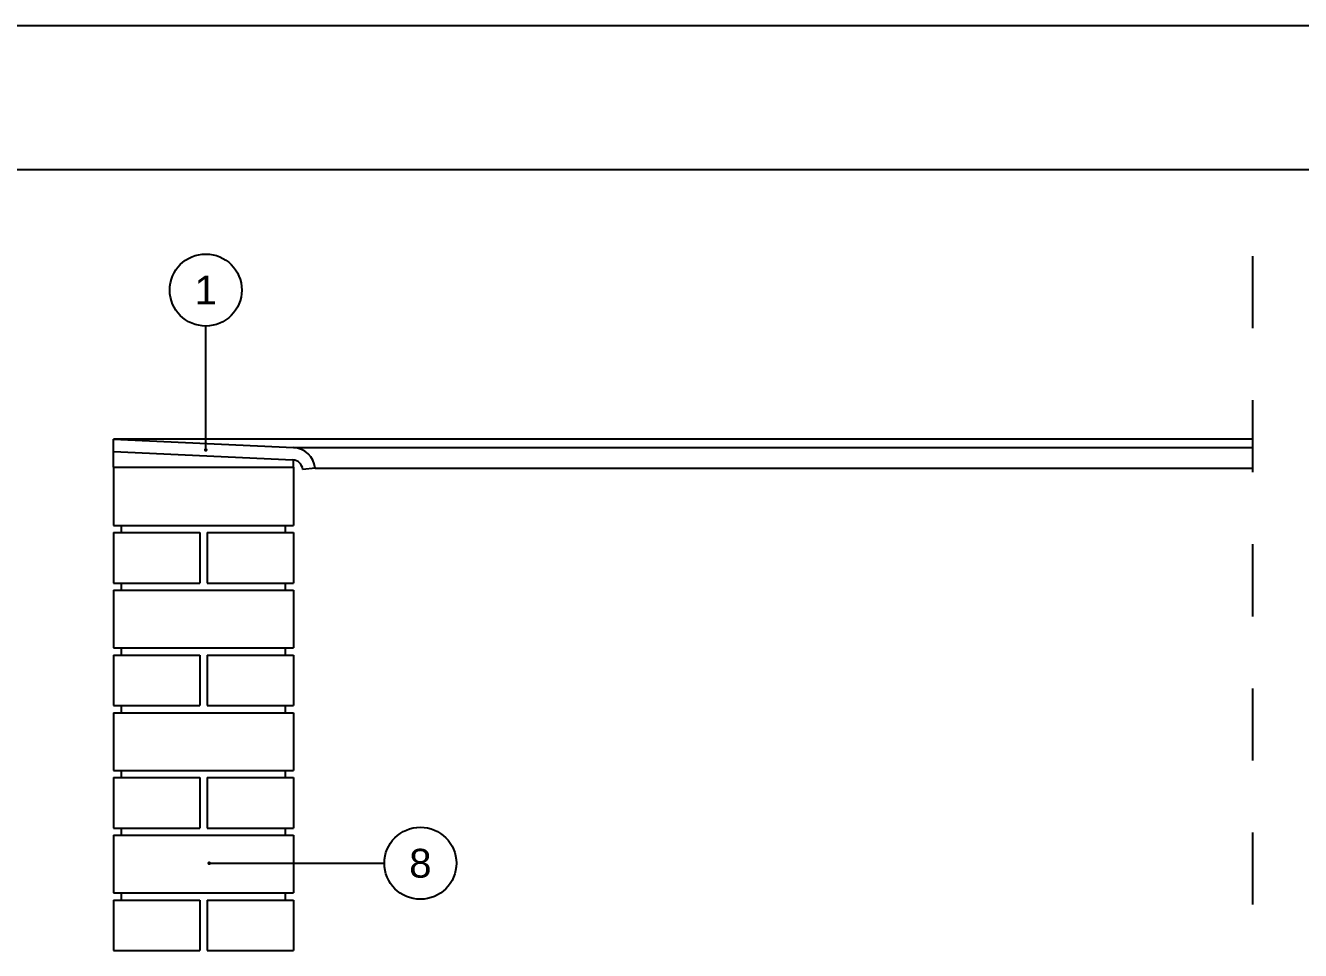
# Model space of a CAD drawing. Header units: millimetres. Extents: x 329.7 to 341.5, y 196.8 to 208.7.
# Drawn here: x 331.427 to 333.198, y 207.392 to 208.676 of the extents above; entities that cross this region are included whole.
import ezdxf
from ezdxf.enums import TextEntityAlignment as Align

# ---------------------------------------------------------------- set-up
doc = ezdxf.new("R2010")
doc.units = ezdxf.units.MM
doc.linetypes.add('TRAZOS2', pattern=[9.525, 6.35, -3.175])
for name, color, linetype in [('001', 9, 'Continuous'), ('01', 9, 'Continuous'), ('013', 1, 'Continuous'), ('015', 1, 'Continuous'), ('04', 7, 'Continuous'), ('07', 6, 'Continuous'), ('CIANO', 4, 'Continuous'), ('MIA', 3, 'Continuous'), ('ROJO', 1, 'Continuous')]:
    doc.layers.add(name, color=color, linetype=linetype)
doc.styles.add('romans', font='romans.shx')
doc.styles.add('SMALL', font='ARIAL.TTF', dxfattribs={"height": 0.1})
doc.dimstyles.new('20', dxfattribs={"dimscale": 0.02, "dimtxt": 2, "dimasz": 1, "dimexe": 1, "dimexo": 1, "dimgap": 1, "dimtad": 0, "dimtih": 1, "dimtoh": 1, "dimzin": 1, "dimdsep": 46, "dimtxsty": 'romans', "dimblk1": 'ARCHTICK', "dimblk2": 'DOTSMALL', "dimsah": 1, "dimcen": 0.5, "dimclrd": 1, "dimclre": 1, "dimclrt": 4, "dimadec": 0, "dimazin": 0, "dimtfac": 1, "dimtofl": 0, "dimtmove": 0, "dimatfit": 3, "dimldrblk": 'DOTSMALL', "dimfxl": 1, "dimtolj": 1, "dimtzin": 0, "dimarcsym": 0})

# ---------------------------------------------------------------- blocks, each defined once
blk = doc.blocks.new('_DOTSMALL')
at = {"color": 0, "linetype": 'ByBlock', "const_width": 0.5}
blk.add_lwpolyline([(-0.0625, 0, 1), (0.0625, 0, 1)], format="xyb", close=True, dxfattribs=at)

msp = doc.modelspace()

# ---------------------------------------------------------------- linework, layer by layer
msp.add_line((331.549, 208.0845), (331.549, 208.1018))
at = {"layer": '001'}
msp.add_line((331.799, 208.0902), (333.1307, 208.0902), dxfattribs=at)
at = {"layer": '013', "ltscale": 1.5}
for centre in [(331.6772, 208.3088), (331.9752, 207.5131)]:
    msp.add_circle(centre, 0.05, dxfattribs=at)
at = {"layer": '015', "linetype": 'TRAZOS2', "ltscale": 0.007}
msp.add_line((333.1307, 208.3558), (333.1307, 197.3529), dxfattribs=at)
at = {"layer": '015'}
msp.add_lwpolyline([(329.6562, 196.796), (329.6562, 208.676), (341.5362, 208.676), (341.5362, 196.796)], close=True, dxfattribs=at)
at = {"layer": '04', "ltscale": 1.5}
for p, q in [((331.549, 208.1018), (331.799, 208.0902)), ((331.549, 208.0845), (331.7982, 208.073)), ((331.829, 208.0617), (331.8119, 208.0599))]:
    msp.add_line(p, q, dxfattribs=at)
for radius in [0.0319, 0.0146]:
    msp.add_arc((331.7973, 208.0584), radius, 5.9352, 87.0425, dxfattribs=at)
at = {"layer": '07'}
msp.add_lwpolyline([(330.1562, 196.996), (330.1562, 208.476), (341.3362, 208.476), (341.3362, 196.996)], close=True, dxfattribs=at)
at = {"layer": 'MIA'}
for p, q in [((331.549, 208.063), (331.549, 208.0845)), ((331.799, 208.063), (331.7992, 208.073)), ((331.549, 208.063), (331.549, 207.982)), ((331.549, 208.063), (331.799, 208.063)), ((331.799, 208.063), (331.799, 207.982)), ((331.549, 207.982), (331.799, 207.982)), ((331.549, 207.972), (331.669, 207.972)), ((331.549, 207.972), (331.549, 207.902)), ((331.5602, 207.972), (331.5602, 207.982)), ((331.669, 207.972), (331.669, 207.902)), ((331.679, 207.972), (331.679, 207.902)), ((331.679, 207.972), (331.799, 207.972)), ((331.7879, 207.972), (331.7879, 207.982)), ((331.799, 207.972), (331.799, 207.902)), ((331.549, 207.902), (331.669, 207.902)), ((331.5602, 207.892), (331.5602, 207.902)), ((331.679, 207.902), (331.799, 207.902)), ((331.7879, 207.892), (331.7879, 207.902)), ((331.549, 207.892), (331.799, 207.892)), ((331.549, 207.892), (331.549, 207.812)), ((331.799, 207.892), (331.799, 207.812)), ((331.549, 207.812), (331.799, 207.812)), ((331.5602, 207.802), (331.5602, 207.812)), ((331.7879, 207.802), (331.7879, 207.812)), ((331.549, 207.802), (331.669, 207.802)), ((331.549, 207.802), (331.549, 207.732)), ((331.669, 207.802), (331.669, 207.732)), ((331.679, 207.802), (331.679, 207.732)), ((331.679, 207.802), (331.799, 207.802)), ((331.799, 207.802), (331.799, 207.732)), ((331.549, 207.732), (331.669, 207.732)), ((331.549, 207.722), (331.799, 207.722)), ((331.549, 207.722), (331.549, 207.642)), ((331.5602, 207.722), (331.5602, 207.732)), ((331.679, 207.732), (331.799, 207.732)), ((331.7879, 207.722), (331.7879, 207.732)), ((331.799, 207.722), (331.799, 207.642)), ((331.549, 207.642), (331.799, 207.642)), ((331.549, 207.632), (331.669, 207.632)), ((331.549, 207.632), (331.549, 207.562)), ((331.5602, 207.632), (331.5602, 207.642)), ((331.669, 207.632), (331.669, 207.562)), ((331.679, 207.632), (331.679, 207.562)), ((331.679, 207.632), (331.799, 207.632)), ((331.7879, 207.632), (331.7879, 207.642)), ((331.799, 207.632), (331.799, 207.562)), ((331.549, 207.562), (331.669, 207.562)), ((331.5602, 207.552), (331.5602, 207.562)), ((331.679, 207.562), (331.799, 207.562)), ((331.7879, 207.552), (331.7879, 207.562)), ((331.549, 207.552), (331.799, 207.552)), ((331.549, 207.552), (331.549, 207.472)), ((331.799, 207.552), (331.799, 207.472)), ((331.549, 207.472), (331.799, 207.472)), ((331.5602, 207.462), (331.5602, 207.472)), ((331.7879, 207.462), (331.7879, 207.472)), ((331.549, 207.462), (331.669, 207.462)), ((331.549, 207.462), (331.549, 207.392)), ((331.669, 207.462), (331.669, 207.392)), ((331.679, 207.462), (331.679, 207.392)), ((331.679, 207.462), (331.799, 207.462)), ((331.799, 207.462), (331.799, 207.392)), ((331.549, 207.392), (331.669, 207.392)), ((331.679, 207.392), (331.799, 207.392))]:
    msp.add_line(p, q, dxfattribs=at)
at = {"layer": 'ROJO'}
for p, q in [((331.549, 208.1022), (333.1307, 208.1022)), ((331.829, 208.0617), (333.1307, 208.0617))]:
    msp.add_line(p, q, dxfattribs=at)

# ---------------------------------------------------------------- texts
at = {"layer": 'CIANO', "style": 'SMALL'}
for s, p in [('1', (331.6772, 208.3088)), ('8', (331.9752, 207.5131))]:
    msp.add_text(s, height=0.04, dxfattribs=at).set_placement(p, align=Align.MIDDLE_CENTER)

# ---------------------------------------------------------------- leaders
at = {"layer": '01', "color": 3, "ltscale": 1.5}
msp.add_leader([(331.682, 207.5131), (331.9252, 207.5131)], dimstyle='20', override={"dimldrblk": 'DOTSMALL'}, dxfattribs=at)
at = {"layer": '013', "color": 3, "ltscale": 1.5}
msp.add_leader([(331.6772, 208.0868), (331.6772, 208.2588)], dimstyle='20', override={"dimldrblk": 'DOTSMALL'}, dxfattribs=at)

doc.saveas('drawing.dxf')
